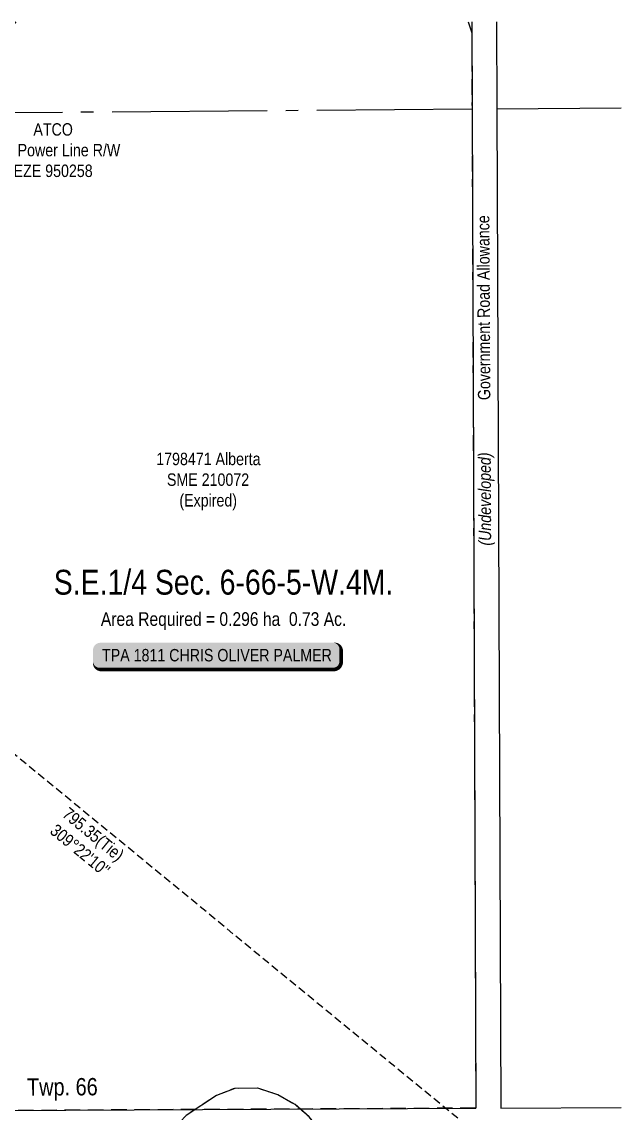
# Model space of a CAD drawing. Extents: x 506429 to 517084, y 6049655 to 6059669.
# Drawn here: x 516597 to 517080, y 6058683 to 6059562 of the extents above; entities that cross this region are included whole.
import ezdxf
from ezdxf.enums import TextEntityAlignment as Align

# ---------------------------------------------------------------- set-up
doc = ezdxf.new("R2010")
doc.units = 0
doc.header["$LTSCALE"] = 5
doc.header["$PDSIZE"] = 0.5
for name, pattern in [('foc-ACCESSROAD', [3.75, 2.5, -1.25]), ('foc-QUARTERLINE', [33, 25, -3, 2, -3]), ('foc-TIELINE', [1.875, 1.25, -0.625]), ('foc-TOPO-ephemeral', [6.25, 3.125, -0.625, 0.625, -0.625, 0.625, -0.625])]:
    doc.linetypes.add(name, pattern=pattern)
doc.layers.get('Defpoints').update_dxf_attribs({"color": 9})
for name, color, linetype in [('AS-WILDLIFE', 131, 'Continuous'), ('C-SYMBOL', 7, 'Continuous'), ('D-TXT', 6, 'Continuous'), ('F-WS', 190, 'foc-ACCESSROAD'), ('L-BD', 7, 'Continuous'), ('L-ROAD-T', 7, 'Continuous'), ('L-SEC', 7, 'Continuous'), ('L-SECQ', 8, 'foc-QUARTERLINE'), ('L-SYMBOL', 7, 'Continuous'), ('L-TIE', 7, 'foc-TIELINE'), ('T-DRAW', 143, 'foc-TOPO-ephemeral')]:
    doc.layers.add(name, color=color, linetype=linetype)
for name, color, linetype, lineweight in [('F-RW-T', 190, 'Continuous', 9), ('F-WS-T', 190, 'Continuous', 9), ('T-TEXT', 48, 'Continuous', 18)]:
    doc.layers.add(name, color=color, linetype=linetype, lineweight=lineweight)
doc.styles.add('100L', font='ARIALN.TTF', dxfattribs={"height": 11})
doc.styles.add('175L', font='ARIALN.TTF', dxfattribs={"height": 20})
doc.styles.add('80', font='ARIALN.TTF', dxfattribs={"height": 10})
doc.styles.add('80CG', font='ARIALN.TTF', dxfattribs={"height": 10})
doc.styles.add('80L', font='ARIALN.TTF', dxfattribs={"height": 10})
doc.styles.add('80LS', font='ARIALNI.TTF', dxfattribs={"height": 10})
doc.styles.add('foc-LtypeFont', font='ARIALN.TTF', dxfattribs={"height": 7.35})
doc.linetypes.add('foc-TOPO-flowdirection-NOLINE', pattern='A,0,[">",foc-LtypeFont,S=0.3,R=0,X=0,Y=-0.945],-20,[">",foc-LtypeFont,S=0.3,R=0,X=0,Y=-0.945],0', length=20)
doc.dimstyles.new('Compass 5 000', dxfattribs={"dimscale": 5, "dimtxt": 9, "dimasz": 2, "dimexe": 0.2, "dimexo": 0.0625, "dimgap": 0.5, "dimtad": 0, "dimtih": 1, "dimtoh": 1, "dimzin": 0, "dimdsep": 46, "dimtxsty": '80CG', "dimcen": 0.1, "dimse1": 1, "dimse2": 1, "dimclrd": 256, "dimclrt": 256, "dimaunit": 1, "dimadec": 4, "dimazin": 0, "dimtfac": 0.06, "dimtofl": 0, "dimtmove": 0, "dimatfit": 1, "dimfxl": 0.2, "dimtolj": 1, "dimtzin": 0, "dimlwd": -1, "dimarcsym": 0})

# ---------------------------------------------------------------- blocks, each defined once
blk = doc.blocks.new('*U1021')
h = blk.add_hatch(color=255)
edge = h.paths.add_edge_path()
edge.add_line((-94, -11.5), (94, -11.5))
edge.add_arc((94, -5.5), 6, 270, 360)
edge.add_line((100, -5.5), (100, 4))
edge.add_arc((94, 4), 6, 0, 90)
edge.add_line((94, 10), (-94, 10))
edge.add_arc((-94, 4), 6, 90, 180)
edge.add_line((-100, 4), (-100, -5.5))
edge.add_arc((-94, -5.5), 6, 180, 270)
at = {"color": 44, "flags": 128}
blk.add_lwpolyline([(-94, -11.5, 3, 3, 0), (94, -11.5, 3, 3, 0.414214), (100, -5.5, 3, 3, 0), (100, 4, 3, 0, 0.414214), (94, 10, 0, 0, 0), (-94, 10, 0, 0, 0.414214), (-100, 4, 0, 0, 0), (-100, -5.5, 0, 3, 0.414214)], format="xyseb", close=True, dxfattribs=at)
at = {"color": 44, "style": '80'}
blk.add_attdef('ENTER_TEXT_001', (-35.99, -5), '', height=10, dxfattribs=at)
blk = doc.blocks.new('*D867')
at = {"layer": 'Defpoints', "color": 0, "transparency": 16777216}
for p in [(516420.57, 6059468.67), (516424.24, 6059466.9), (516424.36, 6059467.14)]:
    blk.add_point(p, dxfattribs=at)
at = {"layer": 'F-RW-T', "transparency": 16777216}
for p, q in [((516411.67, 6059473.24), (516402.66, 6059477.57)), ((516433.37, 6059462.81), (516442.39, 6059458.47)), ((516565.55, 6059458.47), (516442.39, 6059458.47))]:
    blk.add_line(p, q, dxfattribs=at)
for points in [[(516412.4, 6059474.74), (516410.95, 6059471.74), (516420.69, 6059468.91)], [(516434.1, 6059464.31), (516432.65, 6059461.3), (516424.36, 6059467.14)]]:
    blk.add_solid(points, dxfattribs=at)
at = {"layer": 'F-RW-T', "transparency": 16777216, "insert": (516621.92, 6059458.47), "char_height": 10, "attachment_point": 5, "style": '80CG'}
blk.add_mtext('\\A1;ATCO\\P6.00 Power Line R/W\\PEZE 950258', dxfattribs=at)

msp = doc.modelspace()

# ---------------------------------------------------------------- linework, layer by layer
at = {"layer": 'F-WS'}
msp.add_lwpolyline([(516956.221, 6059561.882), (516959.128, 6059553.066), (516959.343, 6059491.388), (516962.42, 6058686.761), (516397.597, 6058683.903), (516404.015, 6058834.029), (516417.875, 6059158.265), (516420.884, 6059169.013), (516469.716, 6059343.47), (516539.283, 6059488.498), (516552.014, 6059515.046), (516592.21, 6059561.882)], dxfattribs=at)
at = {"layer": 'L-SEC'}
for p, q in [((516959.07, 6059561.882), (516959.343, 6059491.388)), ((516979.17, 6059561.882), (516979.443, 6059491.466)), ((516959.343, 6059491.388), (516962.42, 6058686.761)), ((516979.443, 6059491.465), (516982.52, 6058686.862)), ((516160.275, 6058682.702), (516962.42, 6058686.761)), ((516982.52, 6058686.862), (517079.501, 6058687.353))]:
    msp.add_line(p, q, dxfattribs=at)
at = {"layer": 'L-SECQ'}
for p, q in [((516959.343, 6059491.388), (515916.518, 6059483.633)), ((517079.501, 6059492.209), (516979.443, 6059491.465))]:
    msp.add_line(p, q, dxfattribs=at)
at = {"layer": 'L-TIE'}
msp.add_line((516962.497, 6058666.661), (516348.242, 6059170.662, 641.608), dxfattribs=at)
at = {"layer": 'T-DRAW', "linetype": 'foc-TOPO-flowdirection-NOLINE', "flags": 128}
msp.add_lwpolyline([(517065.217, 6058488.486), (517026.398, 6058492.069), (516975.042, 6058503.928), (516942.972, 6058518.479), (516919.598, 6058537.11), (516901.123, 6058561.295), (516870.927, 6058617.163), (516847.498, 6058656.055), (516828.125, 6058679.755), (516816.765, 6058689.607), (516802.892, 6058697.526), (516786.686, 6058702.791), (516768.29, 6058702.689), (516753.529, 6058697.018), (516729.087, 6058680.823), (516718.806, 6058670.005), (516704.104, 6058643.225), (516685.113, 6058577.226), (516677.55, 6058564.193), (516666.905, 6058554.035), (516652.095, 6058546.494), (516634.973, 6058543.818), (516616.435, 6058547.138), (516605.439, 6058556.575), (516597.432, 6058569.038), (516591.752, 6058584.938), (516574.498, 6058734.255), (516569.957, 6058750.762), (516556.753, 6058778.529), (516539.838, 6058803.502), (516519.929, 6058825.999), (516507.377, 6058834.167), (516492.372, 6058840.032), (516475.696, 6058843.73), (516456.687, 6058845.307), (516418.514, 6058843.648), (516348.48, 6058830.209), (516320.211, 6058820.977), (516275.718, 6058799.441), (516259.389, 6058794.602), (516238.47, 6058793.763), (516221.671, 6058797.636), (516207.512, 6058803.029), (516181.394, 6058817.61), (516170.873, 6058828.259), (516163.047, 6058840.539), (516131.321, 6058911.793), (516122.352, 6058924.126), (516120.26, 6058925.95), (516112.264, 6058932.914), (516086.124, 6058951.219), (516071.595, 6058957.935), (516062.87, 6058959.091), (516060.439, 6058959.413)], dxfattribs=at)
at = {"layer": 'T-DRAW', "flags": 128}
msp.add_lwpolyline([(517065.217, 6058488.486), (517026.398, 6058492.069), (516975.042, 6058503.928), (516942.972, 6058518.479), (516919.598, 6058537.11), (516901.123, 6058561.295), (516870.927, 6058617.163), (516847.498, 6058656.055), (516828.125, 6058679.755), (516816.765, 6058689.607), (516802.892, 6058697.526), (516786.686, 6058702.791), (516768.29, 6058702.689), (516753.529, 6058697.018), (516729.087, 6058680.823), (516718.806, 6058670.005), (516704.104, 6058643.225), (516685.113, 6058577.226), (516677.55, 6058564.193), (516666.905, 6058554.035), (516652.095, 6058546.494), (516634.973, 6058543.818), (516616.435, 6058547.138), (516605.439, 6058556.575), (516597.432, 6058569.038), (516591.752, 6058584.938), (516574.498, 6058734.255), (516569.957, 6058750.762), (516556.753, 6058778.529), (516539.838, 6058803.502), (516519.929, 6058825.999), (516507.377, 6058834.167), (516492.372, 6058840.032), (516475.696, 6058843.73), (516456.687, 6058845.307), (516418.514, 6058843.648), (516348.48, 6058830.209), (516320.211, 6058820.977), (516275.718, 6058799.441), (516259.389, 6058794.602), (516238.47, 6058793.763), (516221.671, 6058797.636), (516207.512, 6058803.029), (516181.394, 6058817.61), (516170.873, 6058828.259), (516163.047, 6058840.539), (516131.321, 6058911.793), (516122.352, 6058924.126), (516120.26, 6058925.95)], dxfattribs=at)

# ---------------------------------------------------------------- block references
at = {"layer": 'AS-WILDLIFE'}
ref = msp.add_blockref('*U1021', (516753.974, 6059051.666), dxfattribs=dict(at, xscale=0.99950511, yscale=0.99950511, zscale=0.99950511))
ref.add_attrib('ENTER_TEXT_001', 'TPA 1811 CHRIS OLIVER PALMER', (516661.329, 6059046.665), dxfattribs={"layer": '0', "color": 44, "height": 9.99505, "style": '80'})

# ---------------------------------------------------------------- texts
at = {"layer": 'C-SYMBOL', "color": 3, "style": '175L'}
msp.add_text('S.E.1/4 Sec. 6-66-5-W.4M.', height=19.98021, dxfattribs=at).set_placement((516759.218, 6059094.452), align=Align.BOTTOM_CENTER)
at = {"layer": 'D-TXT', "color": 3, "insert": (516600.838, 6058710.772), "char_height": 13.9861, "attachment_point": 1, "rotation": 0.289861, "style": '80L'}
msp.add_mtext_dynamic_manual_height_columns('Twp. 66', width=101.3954, gutter_width=47.5, heights=[0], dxfattribs=at)
at = {"layer": 'F-WS-T', "insert": (516700.723, 6059214.736), "char_height": 9.99505, "attachment_point": 1, "style": '80L'}
msp.add_mtext_dynamic_manual_height_columns('\\pi4.2773;1798471 Alberta\\P\\pi12.892;SME 210072\\P\\pi22.9;(Expired)', width=90.86043, gutter_width=50, heights=[0], dxfattribs=at)
at = {"layer": 'L-BD', "insert": (516657.437, 6058911.291), "char_height": 9.9901, "width": 61.16958, "attachment_point": 2, "rotation": 320.630824, "style": '80L'}
msp.add_mtext("795.35(Tie) 309°22'10''", dxfattribs=at)
at = {"layer": 'L-ROAD-T', "style": '80L'}
msp.add_text('Government Road Allowance', height=9.99505, rotation=90.327208, dxfattribs=at).set_placement((516968.719, 6059331.569), align=Align.MIDDLE_CENTER)
at = {"layer": 'L-SYMBOL', "color": 5, "style": '100L'}
msp.add_text('Area Required = 0.296 ha  0.73 Ac.', height=10.98912, dxfattribs=at).set_placement((516759.218, 6059071.975), align=Align.BOTTOM_CENTER)
at = {"layer": 'T-TEXT', "style": '80LS'}
msp.add_text('(Undeveloped)', height=9.99505, rotation=90.327208, dxfattribs=at).set_placement((516969.599, 6059177.46), align=Align.MIDDLE_CENTER)

# ---------------------------------------------------------------- dimensions: what is measured, and where the dimension line sits
at = {"layer": 'F-RW-T'}
dim = msp.add_linear_dim(base=(516424.361, 6059467.139), p1=(516420.57, 6059468.665), p2=(516424.245, 6059466.898), angle=334.323934, text='ATCO\\P6.00 Power Line R/W\\PEZE 950258', dimstyle='Compass 5 000', override={"dimtmove": 1}, dxfattribs=at)
dim.commit()
dim.dimension.update_dxf_attribs({"geometry": '*D867', "text_midpoint": (516605.615, 6059466.31), "dimtype": 161})

doc.saveas('drawing.dxf')
